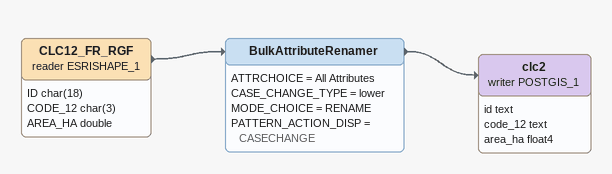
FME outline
CLC12_FR_RGF (reader ESRISHAPE_1)
    attributes: ID char(18), CODE_12 char(3), AREA_HA double
    -> BulkAttributeRenamer
BulkAttributeRenamer
    ATTRCHOICE = All Attributes
    CASE_CHANGE_TYPE = lower
    MODE_CHOICE = RENAME
    PATTERN_ACTION_DISP = CASECHANGE
    -> clc2 (writer POSTGIS_1)
clc2 (writer POSTGIS_1)
    attributes: id text, code_12 text, area_ha float4
